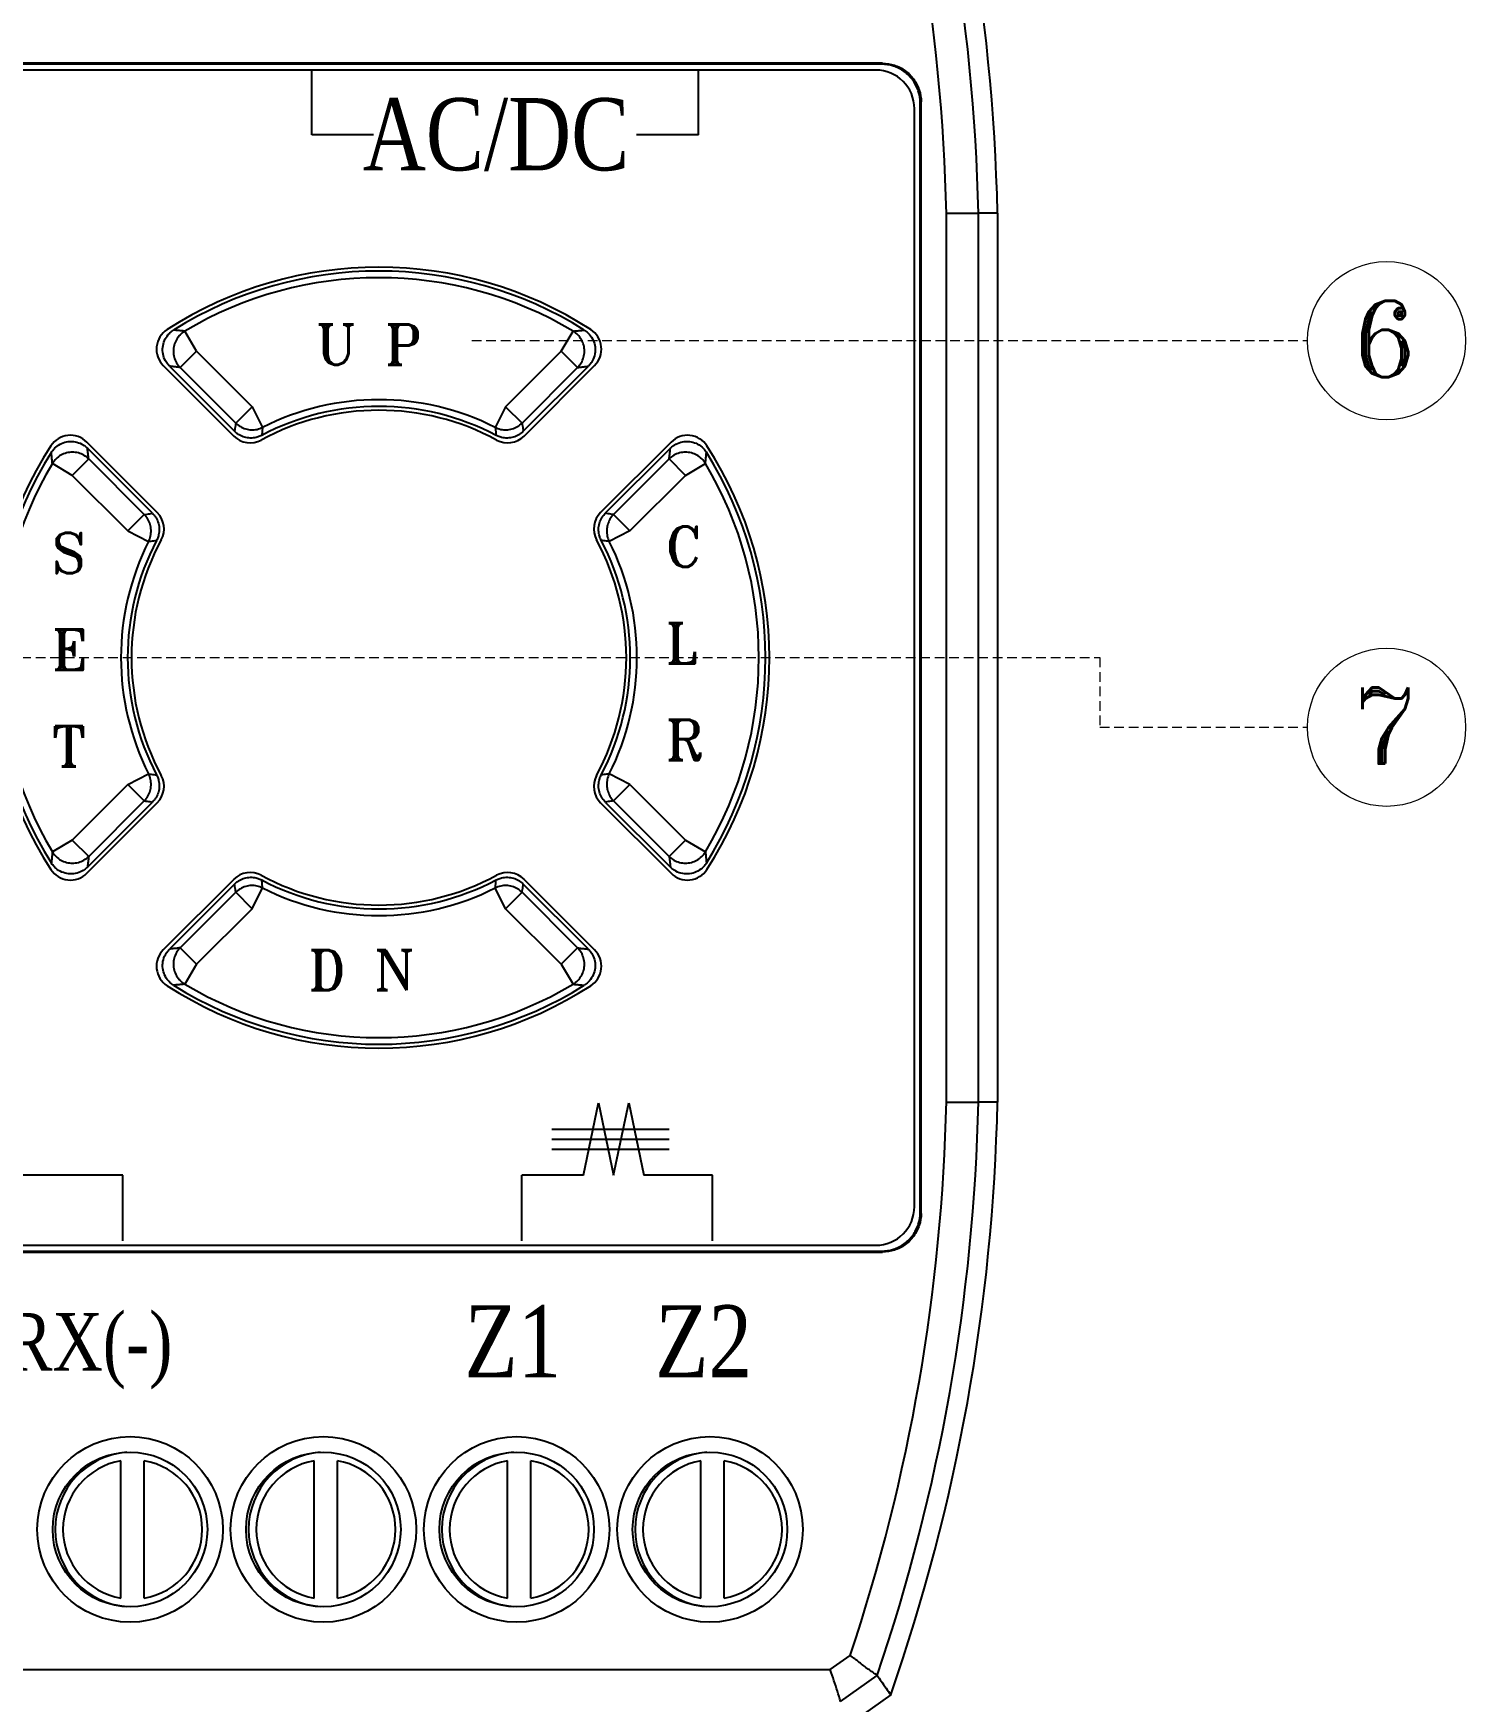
# Model space of a CAD drawing. Header units: millimetres. Extents: x 46 to 886, y 51 to 632.
# Drawn here: x 134.34 to 171.39, y 251.87 to 295.02 of the extents above; entities that cross this region are included whole.
import ezdxf
from ezdxf.enums import TextEntityAlignment as Align

# ---------------------------------------------------------------- set-up
doc = ezdxf.new("R2010")
doc.units = ezdxf.units.MM
doc.linetypes.add('DASHED2', pattern=[0.375, 0.25, -0.125])
doc.layers.add('02___PRT_ALL_AXES', color=7, linetype='Continuous')
doc.layers.add('40', color=4, linetype='Continuous')
doc.styles.add('SS', font='batang.ttc', dxfattribs={"width": 0.8})
doc.styles.add('STYLE2', font='romant.shx')

msp = doc.modelspace()

# ---------------------------------------------------------------- linework, layer by layer
at = {"color": 7, "linetype": 'Continuous'}
for p, q in [((156.307, 294.247), (82.257, 294.247)), ((156.282, 294.223), (82.282, 294.223)), ((156.132, 294.073), (82.432, 294.073)), ((141.546, 292.396), (141.546, 294.094)), ((151.546, 292.396), (151.546, 294.094)), ((156.307, 294.247), (156.282, 294.223)), ((157.132, 264.673), (157.132, 293.073)), ((157.306, 293.247), (157.282, 293.223)), ((157.282, 264.522), (157.282, 293.223)), ((157.306, 264.498), (157.306, 293.247)), ((157.958, 290.367), (158.786, 290.367)), ((157.958, 267.393), (157.958, 290.352)), ((159.282, 290.373), (158.786, 290.367)), ((158.786, 267.378), (158.786, 290.367)), ((159.282, 290.373), (159.282, 267.373)), ((138.566, 286.803), (138.259, 287.319)), ((147.998, 286.803), (148.305, 287.319)), ((138.566, 286.803), (138.142, 286.379)), ((138.566, 286.803), (140.004, 285.365)), ((146.56, 285.365), (147.998, 286.803)), ((147.998, 286.803), (148.422, 286.379)), ((137.705, 286.429), (139.529, 284.606)), ((137.864, 286.412), (139.547, 284.729)), ((138.142, 286.379), (139.58, 284.941)), ((146.984, 284.941), (148.422, 286.379)), ((147.017, 284.729), (148.7, 286.412)), ((147.035, 284.606), (148.859, 286.429)), ((140.004, 285.365), (139.58, 284.941)), ((140.004, 285.365), (140.274, 284.83)), ((146.56, 285.365), (146.29, 284.83)), ((146.56, 285.365), (146.984, 284.941)), ((137.549, 282.626), (135.725, 284.45)), ((150.839, 284.45), (149.015, 282.626)), ((135.351, 283.589), (135.775, 284.013)), ((137.426, 282.608), (135.742, 284.291)), ((137.214, 282.575), (135.775, 284.013)), ((150.822, 284.291), (149.138, 282.608)), ((150.789, 284.013), (149.35, 282.575)), ((151.213, 283.589), (150.789, 284.013)), ((135.351, 283.589), (134.836, 283.895)), ((136.79, 282.15), (135.351, 283.589)), ((151.213, 283.589), (149.774, 282.15)), ((151.213, 283.589), (151.728, 283.895)), ((136.79, 282.15), (137.214, 282.575)), ((149.774, 282.15), (149.35, 282.575)), ((136.79, 282.15), (137.325, 281.88)), ((149.774, 282.15), (149.239, 281.88)), ((136.79, 275.595), (137.325, 275.865)), ((149.774, 275.595), (149.239, 275.865)), ((135.351, 274.156), (136.79, 275.595)), ((136.79, 275.595), (137.214, 275.17)), ((149.774, 275.595), (149.35, 275.17)), ((149.774, 275.595), (151.213, 274.156)), ((135.725, 273.295), (137.549, 275.119)), ((135.742, 273.454), (137.426, 275.137)), ((135.775, 273.732), (137.214, 275.17)), ((149.015, 275.119), (150.839, 273.295)), ((149.138, 275.137), (150.822, 273.454)), ((149.35, 275.17), (150.789, 273.732)), ((135.351, 274.156), (134.836, 273.85)), ((135.351, 274.156), (135.775, 273.732)), ((151.213, 274.156), (150.789, 273.732)), ((151.213, 274.156), (151.728, 273.85)), ((139.529, 273.139), (137.705, 271.316)), ((139.547, 273.016), (137.864, 271.333)), ((139.58, 272.804), (138.142, 271.366)), ((140.004, 272.38), (139.58, 272.804)), ((140.004, 272.38), (140.274, 272.915)), ((146.56, 272.38), (146.29, 272.915)), ((146.56, 272.38), (146.984, 272.804)), ((148.422, 271.366), (146.984, 272.804)), ((148.7, 271.333), (147.017, 273.016)), ((148.859, 271.316), (147.035, 273.139)), ((140.004, 272.38), (138.566, 270.942)), ((147.998, 270.942), (146.56, 272.38)), ((138.566, 270.942), (138.142, 271.366)), ((147.998, 270.942), (148.422, 271.366)), ((138.566, 270.942), (138.259, 270.426)), ((147.998, 270.942), (148.305, 270.426)), ((157.958, 267.378), (158.786, 267.378)), ((159.282, 267.373), (158.786, 267.378)), ((136.655, 263.789), (136.655, 265.487)), ((146.975, 263.789), (146.975, 265.487)), ((151.91, 263.789), (151.91, 265.487)), ((157.306, 264.498), (157.282, 264.522)), ((82.432, 263.673), (156.132, 263.673)), ((82.257, 263.498), (156.307, 263.498)), ((82.282, 263.523), (156.282, 263.523)), ((156.307, 263.498), (156.282, 263.523)), ((136.61, 254.548), (136.61, 258.097)), ((137.21, 254.548), (137.21, 258.097)), ((141.61, 254.548), (141.61, 258.097)), ((142.21, 254.548), (142.21, 258.097)), ((146.61, 254.548), (146.61, 258.097)), ((147.21, 254.548), (147.21, 258.097)), ((151.61, 254.548), (151.61, 258.097)), ((152.21, 254.548), (152.21, 258.097)), ((154.957, 252.696), (155.47, 253.064)), ((83.607, 252.696), (154.957, 252.696)), ((155.223, 251.869), (156.169, 252.547)), ((156.521, 252.044), (155.577, 251.373))]:
    msp.add_line(p, q, dxfattribs=at)
for p, q in [((143.145, 292.396), (141.546, 292.396)), ((151.546, 292.396), (149.948, 292.396)), ((148.573, 265.487), (148.963, 267.356)), ((148.963, 267.356), (149.353, 265.487)), ((149.353, 265.487), (149.743, 267.356)), ((149.743, 267.356), (150.133, 265.487)), ((147.757, 266.68), (150.79, 266.68)), ((147.757, 266.422), (150.79, 266.422)), ((147.757, 266.163), (150.79, 266.163)), ((136.655, 265.487), (133.708, 265.487)), ((148.573, 265.487), (146.975, 265.487)), ((151.91, 265.487), (150.133, 265.487))]:
    msp.add_line(p, q)
at = {"color": 1, "linetype": 'DASHED2', "lineweight": 5}
for p, q in [((145.682, 287.073), (161.928, 287.073)), ((161.928, 287.073), (167.298, 287.073)), ((122.782, 278.873), (161.928, 278.873)), ((161.928, 277.073), (167.298, 277.073))]:
    msp.add_line(p, q, dxfattribs=at)
at = {"color": 1, "linetype": 'DASHED2', "lineweight": 18}
msp.add_line((161.928, 278.873), (161.928, 277.073), dxfattribs=at)
at = {"color": 0, "linetype": 'ByBlock', "lineweight": 18}
for centre in [(169.344, 287.073), (169.344, 277.073)]:
    msp.add_circle(centre, 2.046, dxfattribs=at)
at = {"color": 7, "linetype": 'Continuous'}
for centre, radius in [((136.845, 256.323), 2.4), ((141.845, 256.323), 2.4), ((146.845, 256.323), 2.4), ((151.845, 256.323), 2.4), ((136.845, 256.323), 2), ((141.845, 256.323), 2), ((146.845, 256.323), 2), ((151.845, 256.323), 2)]:
    msp.add_circle(centre, radius, dxfattribs=at)
for centre, radius, start, end in [((109.294, 289.281), 50, 1.2509, 19.1721), ((109.294, 289.281), 49.504, 1.2571, 18.7561), ((109.294, 289.281), 48.677, 1.2604, 18.4439), ((156.132, 293.073), 1, 0, 90), ((143.282, 278.873), 10.1, 57.1532, 122.8468), ((143.282, 278.873), 10, 57.9075, 122.0925), ((143.282, 278.873), 9.827, 59.2614, 120.7386), ((138.129, 286.854), 0.6, 122.8468, 225), ((148.435, 286.854), 0.6, 315, 57.1532), ((143.282, 278.873), 6.4, 61.6015, 118.3985), ((143.282, 278.873), 6.5, 62.2028, 117.7972), ((143.282, 278.873), 6.673, 63.2117, 116.7883), ((135.301, 284.025), 0.6, 45, 147.1532), ((139.953, 285.03), 0.6, 225, 298.3985), ((146.611, 285.03), 0.6, 241.6015, 315), ((151.263, 284.025), 0.6, 32.8468, 135), ((143.282, 278.873), 10.1, 147.1532, 212.8468), ((143.282, 278.873), 10, 147.9075, 212.0925), ((143.282, 278.873), 10, 327.9075, 32.0925), ((143.282, 278.873), 10.1, 327.1532, 32.8468), ((143.282, 278.873), 9.827, 149.2614, 210.7386), ((143.282, 278.873), 9.827, 329.2614, 30.7386), ((137.124, 282.202), 0.6, 331.6015, 45), ((149.44, 282.202), 0.6, 135, 208.3985), ((143.282, 278.873), 6.673, 153.2117, 206.7883), ((143.282, 278.873), 6.5, 152.2028, 207.7972), ((143.282, 278.873), 6.4, 151.6015, 208.3985), ((143.282, 278.873), 6.4, 331.6015, 28.3985), ((143.282, 278.873), 6.5, 332.2028, 27.7972), ((143.282, 278.873), 6.673, 333.2117, 26.7883), ((137.124, 275.543), 0.6, 315, 28.3985), ((149.44, 275.543), 0.6, 151.6015, 225), ((135.301, 273.72), 0.6, 212.8468, 315), ((139.953, 272.715), 0.6, 61.6015, 135), ((143.282, 278.873), 6.4, 241.6015, 298.3985), ((146.611, 272.715), 0.6, 45, 118.3985), ((151.263, 273.72), 0.6, 225, 327.1532), ((143.282, 278.873), 6.5, 242.2028, 297.7972), ((143.282, 278.873), 6.673, 243.2117, 296.7883), ((138.129, 270.891), 0.6, 135, 237.1532), ((148.435, 270.891), 0.6, 302.8468, 45), ((143.282, 278.873), 10.1, 237.1532, 302.8468), ((143.282, 278.873), 10, 237.9075, 302.0925), ((143.282, 278.873), 9.827, 239.2614, 300.7386), ((109.294, 268.464), 48.677, 341.5561, 358.7396), ((109.294, 268.464), 49.504, 341.2439, 358.7429), ((109.294, 268.464), 50, 340.8279, 358.7491), ((156.132, 264.673), 1, 270, 0), ((136.91, 256.323), 1.8, 99.5941, 260.4059), ((136.91, 256.323), 1.8, 279.5941, 80.4059), ((141.91, 256.323), 1.8, 99.5941, 260.4059), ((141.91, 256.323), 1.8, 279.5941, 80.4059), ((146.91, 256.323), 1.8, 99.5941, 260.4059), ((146.91, 256.323), 1.8, 279.5941, 80.4059), ((151.91, 256.323), 1.8, 99.5941, 260.4059), ((151.91, 256.323), 1.8, 279.5941, 80.4059)]:
    msp.add_arc(centre, radius, start, end, dxfattribs=at)
for points, knots in [([(157.282, 293.223), (157.282, 293.327), (157.249, 293.537), (157.104, 293.82), (156.88, 294.045), (156.596, 294.189), (156.386, 294.223), (156.282, 294.223)], [0, 0, 0, 0, 0.31286, 0.625669, 0.938459, 1.251268, 1.564128, 1.564128, 1.564128, 1.564128]), ([(156.307, 294.247), (156.411, 294.247), (156.621, 294.214), (156.904, 294.069), (157.129, 293.845), (157.273, 293.561), (157.306, 293.351), (157.306, 293.247)], [0, 0, 0, 0, 0.31286, 0.625669, 0.938459, 1.251268, 1.564128, 1.564128, 1.564128, 1.564128]), ([(137.758, 286.555), (137.73, 286.608), (137.689, 286.723), (137.683, 286.905), (137.73, 287.08), (137.795, 287.183), (137.834, 287.229)], [0, 0, 0, 0, 0.1816332, 0.3597935, 0.5375269, 0.7188514, 0.7188514, 0.7188514, 0.7188514]), ([(138.259, 287.319), (138.215, 287.292), (138.132, 287.227), (138.038, 287.102), (137.979, 286.956), (137.96, 286.8), (137.981, 286.644), (138.041, 286.499), (138.105, 286.416), (138.142, 286.379)], [0, 0, 0, 0, 0.155419, 0.310822, 0.466265, 0.621712, 0.777156, 0.932553, 1.087999, 1.087999, 1.087999, 1.087999]), ([(138.259, 287.319), (138.227, 287.322), (138.162, 287.328), (138.065, 287.336), (138.001, 287.342), (137.969, 287.344)], [0, 0, 0, 0, 0.097934, 0.1950437, 0.2913484, 0.2913484, 0.2913484, 0.2913484]), ([(148.305, 287.319), (148.337, 287.322), (148.402, 287.328), (148.499, 287.336), (148.563, 287.342), (148.595, 287.344)], [0, 0, 0, 0, 0.097934, 0.1950437, 0.2913484, 0.2913484, 0.2913484, 0.2913484]), ([(148.422, 286.379), (148.459, 286.416), (148.523, 286.499), (148.583, 286.644), (148.604, 286.8), (148.585, 286.956), (148.526, 287.102), (148.432, 287.227), (148.349, 287.292), (148.305, 287.319)], [0, 0, 0, 0, 0.15542, 0.310823, 0.466265, 0.621713, 0.777157, 0.932553, 1.087999, 1.087999, 1.087999, 1.087999]), ([(148.728, 287.231), (148.767, 287.186), (148.832, 287.084), (148.881, 286.91), (148.876, 286.727), (148.835, 286.61), (148.806, 286.556)], [0, 0, 0, 0, 0.1782447, 0.3558606, 0.5359559, 0.7195524, 0.7195524, 0.7195524, 0.7195524]), ([(138.142, 286.379), (138.111, 286.383), (138.049, 286.391), (137.956, 286.402), (137.894, 286.409), (137.864, 286.412)], [0, 0, 0, 0, 0.0941011, 0.1874553, 0.2800793, 0.2800793, 0.2800793, 0.2800793]), ([(148.422, 286.379), (148.453, 286.383), (148.515, 286.391), (148.608, 286.402), (148.67, 286.409), (148.7, 286.412)], [0, 0, 0, 0, 0.0941011, 0.1874553, 0.2800793, 0.2800793, 0.2800793, 0.2800793]), ([(139.58, 284.941), (139.576, 284.917), (139.569, 284.871), (139.558, 284.8), (139.551, 284.753), (139.547, 284.729)], [0, 0, 0, 0, 0.071045, 0.1425531, 0.2145298, 0.2145298, 0.2145298, 0.2145298]), ([(139.58, 284.941), (139.615, 284.906), (139.695, 284.844), (139.834, 284.783), (139.984, 284.759), (140.134, 284.773), (140.23, 284.807), (140.274, 284.83)], [0, 0, 0, 0, 0.1498981, 0.2997689, 0.4496615, 0.5995244, 0.749459, 0.749459, 0.749459, 0.749459]), ([(140.274, 284.83), (140.272, 284.807), (140.266, 284.761), (140.258, 284.692), (140.253, 284.646), (140.251, 284.622)], [0, 0, 0, 0, 0.0690716, 0.1385618, 0.2084744, 0.2084744, 0.2084744, 0.2084744]), ([(146.29, 284.83), (146.334, 284.807), (146.43, 284.773), (146.58, 284.759), (146.73, 284.783), (146.869, 284.844), (146.949, 284.906), (146.984, 284.941)], [0, 0, 0, 0, 0.1499076, 0.2997754, 0.4496678, 0.5995313, 0.749459, 0.749459, 0.749459, 0.749459]), ([(146.29, 284.83), (146.292, 284.807), (146.298, 284.761), (146.306, 284.692), (146.311, 284.646), (146.313, 284.622)], [0, 0, 0, 0, 0.0690716, 0.1385618, 0.2084744, 0.2084744, 0.2084744, 0.2084744]), ([(146.984, 284.941), (146.988, 284.917), (146.995, 284.871), (147.006, 284.8), (147.013, 284.753), (147.017, 284.729)], [0, 0, 0, 0, 0.071045, 0.1425531, 0.2145298, 0.2145298, 0.2145298, 0.2145298]), ([(134.924, 284.319), (134.968, 284.358), (135.07, 284.423), (135.245, 284.471), (135.428, 284.466), (135.544, 284.426), (135.599, 284.397)], [0, 0, 0, 0, 0.1782447, 0.3558606, 0.5359559, 0.7195524, 0.7195524, 0.7195524, 0.7195524]), ([(140.108, 284.569), (140.058, 284.557), (139.955, 284.547), (139.803, 284.57), (139.709, 284.611), (139.666, 284.637)], [0, 0, 0, 0, 0.1536186, 0.3056904, 0.4569779, 0.4569779, 0.4569779, 0.4569779]), ([(146.897, 284.636), (146.853, 284.61), (146.759, 284.57), (146.607, 284.547), (146.505, 284.558), (146.455, 284.569)], [0, 0, 0, 0, 0.1525326, 0.3042974, 0.4570425, 0.4570425, 0.4570425, 0.4570425]), ([(150.964, 284.396), (151.018, 284.425), (151.133, 284.465), (151.314, 284.472), (151.49, 284.425), (151.593, 284.36), (151.639, 284.32)], [0, 0, 0, 0, 0.1816332, 0.3597935, 0.5375269, 0.7188514, 0.7188514, 0.7188514, 0.7188514]), ([(134.836, 283.895), (134.833, 283.928), (134.827, 283.992), (134.818, 284.089), (134.813, 284.153), (134.81, 284.185)], [0, 0, 0, 0, 0.097934, 0.1950437, 0.2913484, 0.2913484, 0.2913484, 0.2913484]), ([(135.775, 284.013), (135.739, 284.049), (135.656, 284.113), (135.51, 284.174), (135.355, 284.195), (135.199, 284.175), (135.053, 284.116), (134.927, 284.022), (134.862, 283.94), (134.836, 283.895)], [0, 0, 0, 0, 0.15542, 0.310823, 0.466265, 0.621713, 0.777157, 0.932553, 1.087999, 1.087999, 1.087999, 1.087999]), ([(135.775, 284.013), (135.772, 284.044), (135.764, 284.106), (135.753, 284.199), (135.746, 284.26), (135.742, 284.291)], [0, 0, 0, 0, 0.0941011, 0.1874553, 0.2800793, 0.2800793, 0.2800793, 0.2800793]), ([(150.789, 284.013), (150.792, 284.044), (150.8, 284.106), (150.811, 284.199), (150.818, 284.26), (150.822, 284.291)], [0, 0, 0, 0, 0.0941011, 0.1874553, 0.2800793, 0.2800793, 0.2800793, 0.2800793]), ([(151.728, 283.895), (151.702, 283.94), (151.637, 284.022), (151.511, 284.116), (151.365, 284.175), (151.209, 284.195), (151.054, 284.174), (150.908, 284.113), (150.825, 284.049), (150.789, 284.013)], [0, 0, 0, 0, 0.155419, 0.310822, 0.466265, 0.621712, 0.777156, 0.932553, 1.087999, 1.087999, 1.087999, 1.087999]), ([(151.728, 283.895), (151.731, 283.928), (151.737, 283.992), (151.746, 284.089), (151.751, 284.153), (151.754, 284.185)], [0, 0, 0, 0, 0.097934, 0.1950437, 0.2913484, 0.2913484, 0.2913484, 0.2913484]), ([(137.214, 282.575), (137.237, 282.578), (137.284, 282.586), (137.355, 282.597), (137.402, 282.604), (137.426, 282.608)], [0, 0, 0, 0, 0.071045, 0.1425531, 0.2145298, 0.2145298, 0.2145298, 0.2145298]), ([(137.325, 281.88), (137.347, 281.925), (137.381, 282.02), (137.395, 282.171), (137.371, 282.32), (137.311, 282.459), (137.249, 282.539), (137.214, 282.575)], [0, 0, 0, 0, 0.1499076, 0.2997754, 0.4496678, 0.5995313, 0.749459, 0.749459, 0.749459, 0.749459]), ([(137.518, 282.488), (137.544, 282.444), (137.585, 282.349), (137.608, 282.197), (137.597, 282.095), (137.585, 282.046)], [0, 0, 0, 0, 0.1525326, 0.3042974, 0.4570425, 0.4570425, 0.4570425, 0.4570425]), ([(148.979, 282.047), (148.967, 282.096), (148.956, 282.199), (148.98, 282.351), (149.02, 282.445), (149.046, 282.489)], [0, 0, 0, 0, 0.1536186, 0.3056904, 0.4569779, 0.4569779, 0.4569779, 0.4569779]), ([(149.35, 282.575), (149.327, 282.578), (149.28, 282.586), (149.209, 282.597), (149.162, 282.604), (149.138, 282.608)], [0, 0, 0, 0, 0.071045, 0.1425531, 0.2145298, 0.2145298, 0.2145298, 0.2145298]), ([(149.35, 282.575), (149.315, 282.539), (149.253, 282.459), (149.193, 282.32), (149.169, 282.171), (149.183, 282.02), (149.217, 281.925), (149.239, 281.88)], [0, 0, 0, 0, 0.1498981, 0.2997689, 0.4496615, 0.5995244, 0.749459, 0.749459, 0.749459, 0.749459]), ([(137.325, 281.88), (137.348, 281.883), (137.394, 281.888), (137.463, 281.896), (137.509, 281.901), (137.532, 281.904)], [0, 0, 0, 0, 0.0690716, 0.1385618, 0.2084744, 0.2084744, 0.2084744, 0.2084744]), ([(149.239, 281.88), (149.216, 281.883), (149.17, 281.888), (149.101, 281.896), (149.055, 281.901), (149.032, 281.904)], [0, 0, 0, 0, 0.0690716, 0.1385618, 0.2084744, 0.2084744, 0.2084744, 0.2084744]), ([(137.214, 275.17), (137.249, 275.206), (137.311, 275.286), (137.371, 275.425), (137.395, 275.574), (137.381, 275.725), (137.347, 275.82), (137.325, 275.865)], [0, 0, 0, 0, 0.1498981, 0.2997689, 0.4496615, 0.5995244, 0.749459, 0.749459, 0.749459, 0.749459]), ([(137.325, 275.865), (137.348, 275.862), (137.394, 275.857), (137.463, 275.849), (137.509, 275.844), (137.532, 275.841)], [0, 0, 0, 0, 0.0690716, 0.1385618, 0.2084744, 0.2084744, 0.2084744, 0.2084744]), ([(149.239, 275.865), (149.216, 275.862), (149.17, 275.857), (149.101, 275.849), (149.055, 275.844), (149.032, 275.841)], [0, 0, 0, 0, 0.0690716, 0.1385618, 0.2084744, 0.2084744, 0.2084744, 0.2084744]), ([(149.239, 275.865), (149.217, 275.82), (149.183, 275.725), (149.169, 275.574), (149.193, 275.425), (149.253, 275.286), (149.315, 275.206), (149.35, 275.17)], [0, 0, 0, 0, 0.1499076, 0.2997754, 0.4496678, 0.5995313, 0.749459, 0.749459, 0.749459, 0.749459]), ([(137.585, 275.698), (137.597, 275.649), (137.608, 275.546), (137.584, 275.394), (137.544, 275.3), (137.518, 275.256)], [0, 0, 0, 0, 0.1536186, 0.3056904, 0.4569779, 0.4569779, 0.4569779, 0.4569779]), ([(149.046, 275.257), (149.02, 275.301), (148.979, 275.396), (148.956, 275.548), (148.967, 275.65), (148.979, 275.699)], [0, 0, 0, 0, 0.1525326, 0.3042974, 0.4570425, 0.4570425, 0.4570425, 0.4570425]), ([(137.214, 275.17), (137.237, 275.167), (137.284, 275.159), (137.355, 275.148), (137.402, 275.141), (137.426, 275.137)], [0, 0, 0, 0, 0.071045, 0.1425531, 0.2145298, 0.2145298, 0.2145298, 0.2145298]), ([(149.35, 275.17), (149.327, 275.167), (149.28, 275.159), (149.209, 275.148), (149.162, 275.141), (149.138, 275.137)], [0, 0, 0, 0, 0.071045, 0.1425531, 0.2145298, 0.2145298, 0.2145298, 0.2145298]), ([(134.836, 273.85), (134.833, 273.817), (134.827, 273.753), (134.818, 273.656), (134.813, 273.592), (134.81, 273.56)], [0, 0, 0, 0, 0.097934, 0.1950437, 0.2913484, 0.2913484, 0.2913484, 0.2913484]), ([(134.836, 273.85), (134.862, 273.805), (134.927, 273.723), (135.053, 273.629), (135.199, 273.57), (135.355, 273.55), (135.51, 273.571), (135.656, 273.632), (135.739, 273.696), (135.775, 273.732)], [0, 0, 0, 0, 0.155419, 0.310822, 0.466265, 0.621712, 0.777156, 0.932553, 1.087999, 1.087999, 1.087999, 1.087999]), ([(135.775, 273.732), (135.772, 273.701), (135.764, 273.639), (135.753, 273.546), (135.746, 273.485), (135.742, 273.454)], [0, 0, 0, 0, 0.0941011, 0.1874553, 0.2800793, 0.2800793, 0.2800793, 0.2800793]), ([(150.789, 273.732), (150.825, 273.696), (150.908, 273.632), (151.054, 273.571), (151.209, 273.55), (151.365, 273.57), (151.511, 273.629), (151.637, 273.723), (151.702, 273.805), (151.728, 273.85)], [0, 0, 0, 0, 0.15542, 0.310823, 0.466265, 0.621713, 0.777157, 0.932553, 1.087999, 1.087999, 1.087999, 1.087999]), ([(150.789, 273.732), (150.792, 273.701), (150.8, 273.639), (150.811, 273.546), (150.818, 273.485), (150.822, 273.454)], [0, 0, 0, 0, 0.0941011, 0.1874553, 0.2800793, 0.2800793, 0.2800793, 0.2800793]), ([(151.728, 273.85), (151.731, 273.817), (151.737, 273.753), (151.746, 273.656), (151.751, 273.592), (151.754, 273.56)], [0, 0, 0, 0, 0.097934, 0.1950437, 0.2913484, 0.2913484, 0.2913484, 0.2913484]), ([(135.6, 273.349), (135.547, 273.32), (135.431, 273.28), (135.25, 273.273), (135.074, 273.32), (134.971, 273.385), (134.925, 273.425)], [0, 0, 0, 0, 0.1816332, 0.3597935, 0.5375269, 0.7188514, 0.7188514, 0.7188514, 0.7188514]), ([(139.667, 273.109), (139.711, 273.135), (139.805, 273.175), (139.957, 273.198), (140.059, 273.187), (140.109, 273.176)], [0, 0, 0, 0, 0.1525326, 0.3042974, 0.4570425, 0.4570425, 0.4570425, 0.4570425]), ([(146.456, 273.176), (146.506, 273.188), (146.609, 273.198), (146.761, 273.175), (146.855, 273.134), (146.898, 273.108)], [0, 0, 0, 0, 0.1536186, 0.3056904, 0.4569779, 0.4569779, 0.4569779, 0.4569779]), ([(151.64, 273.426), (151.596, 273.387), (151.494, 273.322), (151.319, 273.274), (151.136, 273.279), (151.02, 273.319), (150.965, 273.348)], [0, 0, 0, 0, 0.1782447, 0.3558606, 0.5359559, 0.7195524, 0.7195524, 0.7195524, 0.7195524]), ([(139.58, 272.804), (139.576, 272.828), (139.569, 272.874), (139.558, 272.945), (139.551, 272.992), (139.547, 273.016)], [0, 0, 0, 0, 0.071045, 0.1425531, 0.2145298, 0.2145298, 0.2145298, 0.2145298]), ([(140.274, 272.915), (140.23, 272.938), (140.134, 272.972), (139.984, 272.986), (139.834, 272.962), (139.695, 272.901), (139.615, 272.839), (139.58, 272.804)], [0, 0, 0, 0, 0.1499076, 0.2997754, 0.4496678, 0.5995313, 0.749459, 0.749459, 0.749459, 0.749459]), ([(140.274, 272.915), (140.272, 272.938), (140.266, 272.984), (140.258, 273.053), (140.253, 273.099), (140.251, 273.123)], [0, 0, 0, 0, 0.0690716, 0.1385618, 0.2084744, 0.2084744, 0.2084744, 0.2084744]), ([(146.29, 272.915), (146.292, 272.938), (146.298, 272.984), (146.306, 273.053), (146.311, 273.099), (146.313, 273.123)], [0, 0, 0, 0, 0.0690716, 0.1385618, 0.2084744, 0.2084744, 0.2084744, 0.2084744]), ([(146.984, 272.804), (146.949, 272.839), (146.869, 272.901), (146.73, 272.962), (146.58, 272.986), (146.43, 272.972), (146.334, 272.938), (146.29, 272.915)], [0, 0, 0, 0, 0.1498981, 0.2997689, 0.4496615, 0.5995244, 0.749459, 0.749459, 0.749459, 0.749459]), ([(146.984, 272.804), (146.988, 272.828), (146.995, 272.874), (147.006, 272.945), (147.013, 272.992), (147.017, 273.016)], [0, 0, 0, 0, 0.071045, 0.1425531, 0.2145298, 0.2145298, 0.2145298, 0.2145298]), ([(137.836, 270.514), (137.797, 270.559), (137.732, 270.661), (137.683, 270.835), (137.688, 271.018), (137.729, 271.135), (137.758, 271.189)], [0, 0, 0, 0, 0.1782447, 0.3558606, 0.5359559, 0.7195524, 0.7195524, 0.7195524, 0.7195524]), ([(138.142, 271.366), (138.111, 271.362), (138.049, 271.354), (137.956, 271.343), (137.894, 271.336), (137.864, 271.333)], [0, 0, 0, 0, 0.0941011, 0.1874553, 0.2800793, 0.2800793, 0.2800793, 0.2800793]), ([(138.142, 271.366), (138.105, 271.329), (138.041, 271.246), (137.981, 271.101), (137.96, 270.945), (137.979, 270.789), (138.038, 270.644), (138.132, 270.518), (138.215, 270.453), (138.259, 270.426)], [0, 0, 0, 0, 0.15542, 0.310823, 0.466265, 0.621713, 0.777157, 0.932553, 1.087999, 1.087999, 1.087999, 1.087999]), ([(148.305, 270.426), (148.349, 270.453), (148.432, 270.518), (148.526, 270.643), (148.585, 270.789), (148.604, 270.945), (148.583, 271.101), (148.523, 271.246), (148.459, 271.329), (148.422, 271.366)], [0, 0, 0, 0, 0.155419, 0.310822, 0.466265, 0.621712, 0.777156, 0.932553, 1.087999, 1.087999, 1.087999, 1.087999]), ([(148.422, 271.366), (148.453, 271.362), (148.515, 271.354), (148.608, 271.343), (148.67, 271.336), (148.7, 271.333)], [0, 0, 0, 0, 0.0941011, 0.1874553, 0.2800793, 0.2800793, 0.2800793, 0.2800793]), ([(148.806, 271.19), (148.834, 271.137), (148.875, 271.022), (148.881, 270.84), (148.834, 270.665), (148.769, 270.562), (148.73, 270.516)], [0, 0, 0, 0, 0.1816332, 0.3597935, 0.5375269, 0.7188514, 0.7188514, 0.7188514, 0.7188514]), ([(138.259, 270.426), (138.227, 270.423), (138.162, 270.417), (138.065, 270.409), (138.001, 270.403), (137.969, 270.401)], [0, 0, 0, 0, 0.097934, 0.1950437, 0.2913484, 0.2913484, 0.2913484, 0.2913484]), ([(148.305, 270.426), (148.337, 270.423), (148.402, 270.417), (148.499, 270.409), (148.563, 270.403), (148.595, 270.401)], [0, 0, 0, 0, 0.097934, 0.1950437, 0.2913484, 0.2913484, 0.2913484, 0.2913484]), ([(156.282, 263.523), (156.386, 263.523), (156.596, 263.556), (156.88, 263.7), (157.104, 263.925), (157.249, 264.208), (157.282, 264.418), (157.282, 264.522)], [0, 0, 0, 0, 0.31286, 0.625669, 0.938459, 1.251268, 1.564128, 1.564128, 1.564128, 1.564128]), ([(157.306, 264.498), (157.306, 264.394), (157.273, 264.184), (157.129, 263.901), (156.904, 263.676), (156.621, 263.531), (156.411, 263.498), (156.307, 263.498)], [0, 0, 0, 0, 0.31286, 0.625669, 0.938459, 1.251268, 1.564128, 1.564128, 1.564128, 1.564128]), ([(156.169, 252.546), (156.094, 252.603), (155.933, 252.706), (155.706, 252.887), (155.549, 253.004), (155.47, 253.064)], [0, 0, 0, 0, 0.2824676, 0.5729899, 0.8701168, 0.8701168, 0.8701168, 0.8701168]), ([(155.223, 251.868), (155.193, 251.958), (155.147, 252.144), (155.049, 252.417), (154.988, 252.603), (154.957, 252.696)], [0, 0, 0, 0, 0.2828701, 0.5732651, 0.8697537, 0.8697537, 0.8697537, 0.8697537]), ([(156.169, 252.546), (156.204, 252.497), (156.28, 252.388), (156.398, 252.22), (156.48, 252.102), (156.521, 252.044)], [0, 0, 0, 0, 0.1802478, 0.400648, 0.6134957, 0.6134957, 0.6134957, 0.6134957])]:
    msp.add_open_spline(points, degree=3, knots=knots, dxfattribs=at)
for points in [[(137.834, 287.229), (137.848, 287.244), (137.862, 287.259), (137.876, 287.273)], [(137.876, 287.273), (137.905, 287.299), (137.936, 287.324), (137.969, 287.344)], [(148.595, 287.344), (148.628, 287.324), (148.659, 287.299), (148.688, 287.273)], [(148.688, 287.273), (148.702, 287.259), (148.715, 287.245), (148.728, 287.231)], [(137.794, 286.496), (137.781, 286.515), (137.769, 286.534), (137.758, 286.555)], [(148.806, 286.556), (148.795, 286.535), (148.783, 286.515), (148.77, 286.496)], [(137.864, 286.412), (137.838, 286.438), (137.815, 286.466), (137.794, 286.496)], [(148.77, 286.496), (148.749, 286.466), (148.726, 286.438), (148.7, 286.412)], [(135.599, 284.397), (135.619, 284.386), (135.64, 284.374), (135.659, 284.36)], [(139.592, 284.688), (139.576, 284.701), (139.561, 284.715), (139.547, 284.729)], [(139.666, 284.637), (139.64, 284.652), (139.615, 284.669), (139.592, 284.688)], [(140.202, 284.599), (140.172, 284.587), (140.14, 284.577), (140.108, 284.569)], [(140.251, 284.622), (140.235, 284.614), (140.219, 284.606), (140.202, 284.599)], [(146.362, 284.599), (146.345, 284.606), (146.329, 284.614), (146.313, 284.622)], [(146.455, 284.569), (146.423, 284.577), (146.392, 284.587), (146.362, 284.599)], [(146.972, 284.688), (146.948, 284.669), (146.923, 284.652), (146.897, 284.636)], [(147.017, 284.729), (147.003, 284.715), (146.988, 284.701), (146.972, 284.688)], [(150.905, 284.36), (150.924, 284.373), (150.944, 284.385), (150.964, 284.396)], [(134.81, 284.185), (134.831, 284.219), (134.855, 284.25), (134.882, 284.278)], [(134.882, 284.278), (134.895, 284.292), (134.909, 284.306), (134.924, 284.319)], [(135.659, 284.36), (135.689, 284.34), (135.717, 284.316), (135.742, 284.291)], [(150.822, 284.291), (150.847, 284.316), (150.875, 284.34), (150.905, 284.36)], [(151.639, 284.32), (151.654, 284.307), (151.668, 284.293), (151.682, 284.278)], [(151.682, 284.278), (151.709, 284.25), (151.733, 284.219), (151.754, 284.185)], [(137.426, 282.608), (137.44, 282.593), (137.454, 282.578), (137.466, 282.562)], [(137.466, 282.562), (137.486, 282.539), (137.503, 282.514), (137.518, 282.488)], [(149.046, 282.489), (149.061, 282.514), (149.079, 282.539), (149.098, 282.562)], [(149.098, 282.562), (149.11, 282.578), (149.124, 282.593), (149.138, 282.608)], [(137.555, 281.953), (137.548, 281.936), (137.54, 281.92), (137.532, 281.904)], [(137.585, 282.046), (137.578, 282.014), (137.568, 281.983), (137.555, 281.953)], [(149.009, 281.952), (148.996, 281.983), (148.986, 282.015), (148.979, 282.047)], [(149.032, 281.904), (149.024, 281.92), (149.016, 281.936), (149.009, 281.952)], [(137.532, 275.841), (137.54, 275.825), (137.548, 275.809), (137.555, 275.793)], [(137.555, 275.793), (137.568, 275.762), (137.578, 275.731), (137.585, 275.698)], [(148.979, 275.699), (148.986, 275.731), (148.996, 275.762), (149.009, 275.792)], [(149.009, 275.792), (149.016, 275.809), (149.024, 275.825), (149.032, 275.841)], [(137.466, 275.183), (137.454, 275.167), (137.44, 275.152), (137.426, 275.137)], [(137.518, 275.256), (137.503, 275.231), (137.485, 275.206), (137.466, 275.183)], [(149.098, 275.183), (149.078, 275.206), (149.061, 275.231), (149.046, 275.257)], [(149.138, 275.137), (149.124, 275.152), (149.11, 275.167), (149.098, 275.183)], [(134.882, 273.467), (134.855, 273.495), (134.831, 273.527), (134.81, 273.56)], [(134.925, 273.425), (134.91, 273.438), (134.896, 273.452), (134.882, 273.467)], [(135.659, 273.385), (135.64, 273.372), (135.62, 273.36), (135.6, 273.349)], [(135.742, 273.454), (135.717, 273.429), (135.689, 273.405), (135.659, 273.385)], [(140.109, 273.176), (140.141, 273.168), (140.172, 273.158), (140.202, 273.146)], [(146.362, 273.146), (146.392, 273.158), (146.424, 273.168), (146.456, 273.176)], [(150.905, 273.385), (150.875, 273.405), (150.847, 273.429), (150.822, 273.454)], [(150.965, 273.348), (150.945, 273.359), (150.924, 273.371), (150.905, 273.385)], [(151.682, 273.467), (151.669, 273.453), (151.655, 273.439), (151.64, 273.426)], [(151.754, 273.56), (151.733, 273.526), (151.709, 273.495), (151.682, 273.467)], [(139.547, 273.016), (139.561, 273.03), (139.576, 273.044), (139.592, 273.057)], [(139.592, 273.057), (139.616, 273.076), (139.641, 273.093), (139.667, 273.109)], [(140.202, 273.146), (140.219, 273.139), (140.235, 273.131), (140.251, 273.123)], [(146.313, 273.123), (146.329, 273.131), (146.345, 273.139), (146.362, 273.146)], [(146.898, 273.108), (146.924, 273.093), (146.949, 273.076), (146.972, 273.057)], [(146.972, 273.057), (146.988, 273.044), (147.003, 273.03), (147.017, 273.016)], [(137.758, 271.189), (137.769, 271.21), (137.781, 271.23), (137.794, 271.249)], [(137.794, 271.249), (137.815, 271.279), (137.838, 271.307), (137.864, 271.333)], [(148.7, 271.333), (148.726, 271.307), (148.749, 271.279), (148.77, 271.249)], [(148.77, 271.249), (148.783, 271.23), (148.795, 271.211), (148.806, 271.19)], [(137.876, 270.472), (137.862, 270.486), (137.849, 270.5), (137.836, 270.514)], [(137.969, 270.401), (137.936, 270.421), (137.905, 270.446), (137.876, 270.472)], [(148.688, 270.472), (148.659, 270.446), (148.628, 270.421), (148.595, 270.401)], [(148.73, 270.516), (148.716, 270.501), (148.702, 270.486), (148.688, 270.472)]]:
    msp.add_open_spline(points, degree=3, dxfattribs=at)
at = {"layer": '02___PRT_ALL_AXES', "color": 7, "linetype": 'Continuous'}
for centre in [(136.91, 256.323), (141.91, 256.323), (146.91, 256.323), (151.91, 256.323)]:
    msp.add_arc(centre, 2, 94.2284, 265.7792, dxfattribs=at)

# ---------------------------------------------------------------- texts
at = {"color": 0, "style": 'STYLE2'}
for s, height, p in [('6', 1.97, (168.465, 286.131)), ('U P', 1.0426, (141.642, 286.447)), ('C', 1.043, (150.693, 281.222)), ('S', 1.043, (134.816, 281.057)), ('L', 1.043, (150.693, 278.722)), ('E', 1.043, (134.816, 278.557)), ('7', 1.97, (168.465, 276.131)), ('T', 1.043, (134.816, 276.057)), ('R', 1.043, (150.693, 276.222)), ('D N', 1.0426, (141.452, 270.268))]:
    msp.add_text(s, height=height, dxfattribs=at).set_placement(p)
at = {"layer": '40', "color": 0, "style": 'SS', "width": 0.8}
for s, height, p in [('AC/DC', 1.8658, (146.313, 291.481)), ('(+)TRX(-)', 1.4926, (134.128, 260.43)), ('Z1', 1.8658, (146.746, 260.258)), ('Z2', 1.8658, (151.681, 260.258))]:
    msp.add_text(s, height=height, dxfattribs=at).set_placement(p, align=Align.CENTER)

doc.saveas('drawing.dxf')
